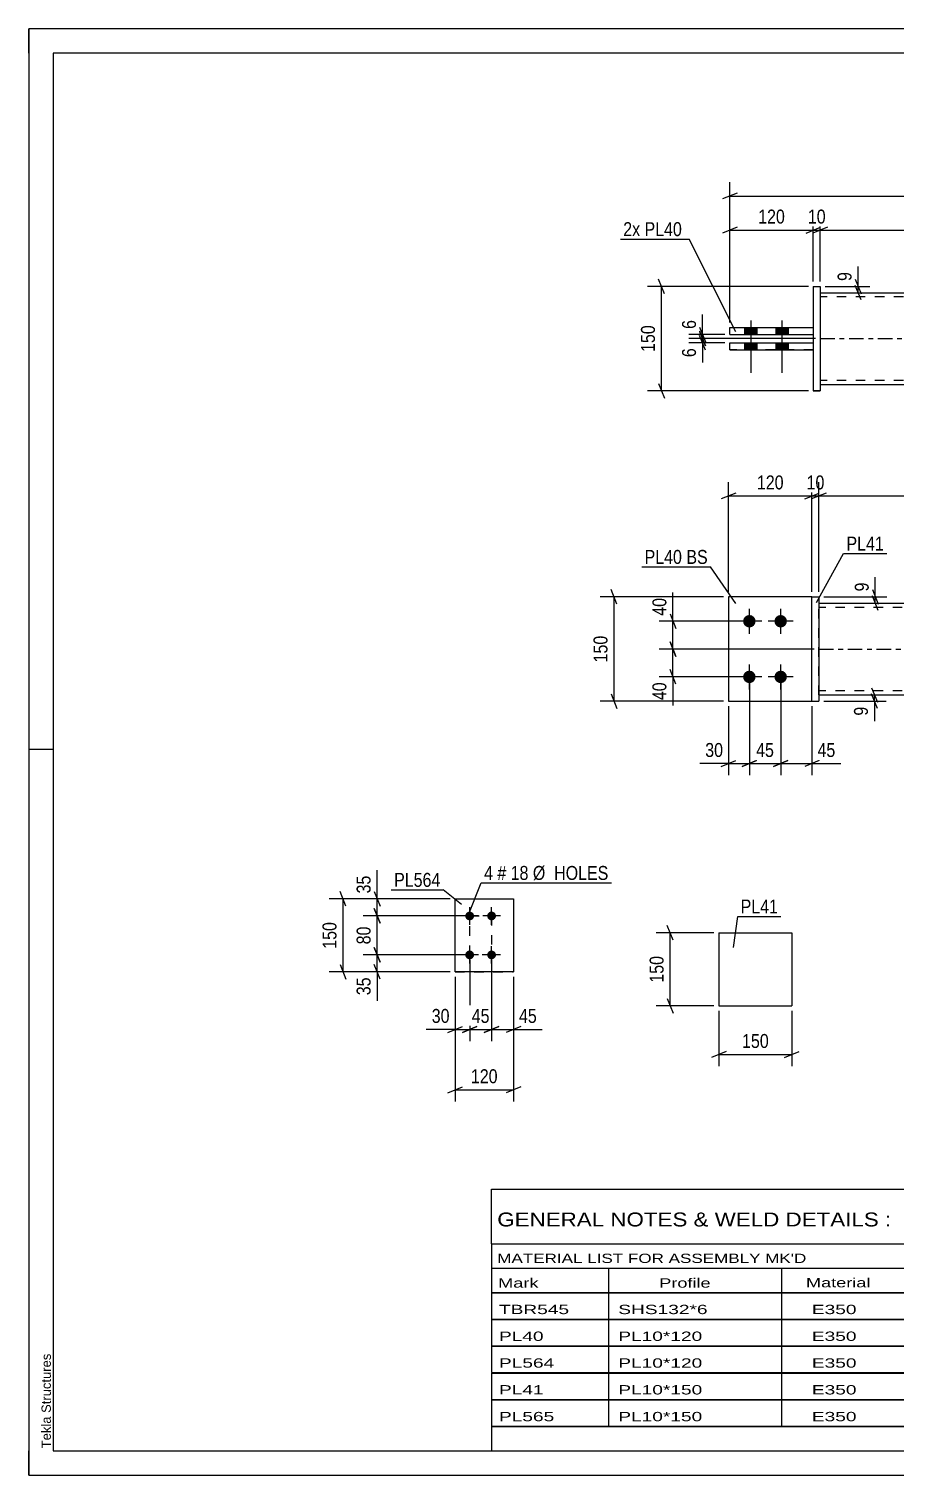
# Model space of a CAD drawing. Header units: millimetres. Extents: x 0 to 420, y 0 to 297.
# Drawn here: x 0 to 178.2, y 0 to 297 of the extents above; entities that cross this region are included whole.
import ezdxf

# ---------------------------------------------------------------- set-up
doc = ezdxf.new("R2010")
doc.units = ezdxf.units.MM
doc.linetypes.add('DXK_LINE_DOT2', pattern=[3.9198, 1.9599, -1.9599])
doc.linetypes.add('DXK_LINE_DOT3', pattern=[5.9187, 2.979, -0.9799, 0.9799, -0.9799])
doc.styles.add('Arial', font='arial.ttf', dxfattribs={"height": 0.2})
doc.styles.add('Arial Narrow', font='ARIALN.TTF', dxfattribs={"height": 0.2})

# ---------------------------------------------------------------- blocks, each defined once
blk = doc.blocks.new('Unknown-585639398-1126')
at = {"color": 5, "linetype": 'Continuous'}
for p, q in [((420, 297), (0, 297)), ((0, 297), (0, 0)), ((0, 292), (0, 297)), ((415, 292), (5, 292)), ((5, 292), (5, 5)), ((5, 149), (0, 149)), ((0, 0), (0, 5)), ((5, 5), (415, 5)), ((0, 0), (420, 0))]:
    blk.add_line(p, q, dxfattribs=at)
at = {"color": 174, "linetype": 'Continuous', "style": 'Arial'}
blk.add_text('Tekla Structures', height=1.9102, rotation=90, dxfattribs=at).set_placement((4.5, 5.5))
blk = doc.blocks.new('Part-585639398-1637 - 1615')
at = {"color": 2, "linetype": 'Continuous'}
for p, q in [((160.77, 180.36), (162.2, 180.36)), ((160.77, 158.93), (160.77, 180.36)), ((162.2, 180.36), (162.2, 180.36)), ((162.2, 180.36), (162.2, 158.93)), ((160.77, 158.93), (162.2, 158.93))]:
    blk.add_line(p, q, dxfattribs=at)
at = {"color": 7, "linetype": 'DXK_LINE_DOT2'}
for p, q in [((160.77, 180.36), (162.2, 180.36)), ((160.77, 158.93), (162.2, 158.93))]:
    blk.add_line(p, q, dxfattribs=at)
blk = doc.blocks.new('Bolt-585639398-1622 - 1615')
at = {"linetype": 'Continuous'}
for points in [[(147.91, 174.07, -1), (147.91, 176.64, -1)], [(154.34, 174.07, -1), (154.34, 176.64, -1)], [(147.91, 162.64, -1), (147.91, 165.21, -1)], [(154.34, 162.64, -1), (154.34, 165.21, -1)]]:
    blk.add_hatch(color=1, dxfattribs=at).paths.add_polyline_path(points)
at = {"color": 1, "linetype": 'Continuous'}
for p, q in [((150.49, 175.36), (145.34, 175.36)), ((147.91, 172.79), (147.91, 177.93)), ((156.91, 175.36), (151.77, 175.36)), ((154.34, 172.79), (154.34, 177.93)), ((147.91, 161.36), (147.91, 166.5)), ((154.34, 161.36), (154.34, 166.5)), ((150.49, 163.93), (145.34, 163.93)), ((156.91, 163.93), (151.77, 163.93))]:
    blk.add_line(p, q, dxfattribs=at)
blk = doc.blocks.new('Part-585639398-1642 - 1615')
at = {"color": 7, "linetype": 'DXK_LINE_DOT2'}
for p, q in [((160.77, 180.36), (143.63, 180.36)), ((143.63, 180.36), (143.63, 158.93)), ((160.77, 158.93), (160.77, 180.36)), ((143.63, 158.93), (160.77, 158.93))]:
    blk.add_line(p, q, dxfattribs=at)
blk = doc.blocks.new('Part-585639398-1647 - 1615')
at = {"color": 2, "linetype": 'Continuous'}
for p, q in [((160.77, 180.36), (143.63, 180.36)), ((143.63, 180.36), (143.63, 158.93)), ((143.63, 158.93), (160.77, 158.93))]:
    blk.add_line(p, q, dxfattribs=at)
at = {"color": 7, "linetype": 'DXK_LINE_DOT2'}
blk.add_line((160.77, 158.93), (160.77, 180.36), dxfattribs=at)
blk = doc.blocks.new('Part-585639398-1652 - 1615')
at = {"linetype": 'Continuous'}
blk.add_hatch(color=2, dxfattribs=at).paths.add_polyline_path([(188.03, 179.07), (187.23, 180.47), (188.83, 180.47)])
at = {"color": 2, "linetype": 'Continuous'}
for p, q in [((162.2, 179.07), (265.53, 179.07)), ((188.03, 179.07), (187.23, 180.47)), ((187.23, 180.47), (188.83, 180.47)), ((188.83, 180.47), (188.03, 179.07)), ((162.2, 160.21), (265.53, 160.21))]:
    blk.add_line(p, q, dxfattribs=at)
at = {"color": 7, "linetype": 'DXK_LINE_DOT2'}
for p, q in [((162.2, 160.21), (162.2, 179.07)), ((265.53, 178.21), (162.2, 178.21)), ((265.53, 160.21), (265.53, 179.07)), ((265.53, 161.07), (162.2, 161.07))]:
    blk.add_line(p, q, dxfattribs=at)
at = {"color": 7, "linetype": 'DXK_LINE_DOT3'}
blk.add_line((162.2, 169.64), (265.53, 169.64), dxfattribs=at)
at = {"color": 2, "linetype": 'Continuous'}
blk.add_circle((188.03, 179.97), 1, dxfattribs=at)
blk = doc.blocks.new('Bolt-585639398-1415 - 1363')
at = {"linetype": 'Continuous'}
for points in [[(146.89, 234.25), (149.47, 234.25), (149.47, 235.68), (146.89, 235.68)], [(146.89, 234.25), (149.47, 234.25), (149.47, 235.68), (146.89, 235.68)], [(153.32, 234.25), (155.89, 234.25), (155.89, 235.68), (153.32, 235.68)], [(153.32, 234.25), (155.89, 234.25), (155.89, 235.68), (153.32, 235.68)], [(146.89, 231.11), (149.47, 231.11), (149.47, 232.54), (146.89, 232.54)], [(146.89, 231.11), (149.47, 231.11), (149.47, 232.54), (146.89, 232.54)], [(153.32, 231.11), (155.89, 231.11), (155.89, 232.54), (153.32, 232.54)], [(153.32, 231.11), (155.89, 231.11), (155.89, 232.54), (153.32, 232.54)]]:
    blk.add_hatch(color=1, dxfattribs=at).paths.add_polyline_path(points)
at = {"color": 1, "linetype": 'Continuous'}
for p, q in [((146.89, 235.68), (146.89, 234.25)), ((146.89, 235.68), (146.89, 234.25)), ((148.18, 237.11), (148.18, 226.4)), ((148.18, 237.11), (148.18, 226.4)), ((149.47, 235.68), (149.47, 234.25)), ((149.47, 235.68), (149.47, 234.25)), ((153.32, 235.68), (153.32, 234.25)), ((153.32, 235.68), (153.32, 234.25)), ((154.61, 237.11), (154.61, 226.4)), ((154.61, 237.11), (154.61, 226.4)), ((155.89, 235.68), (155.89, 234.25)), ((155.89, 235.68), (155.89, 234.25)), ((146.89, 232.54), (146.89, 231.11)), ((146.89, 232.54), (146.89, 231.11)), ((149.47, 232.54), (149.47, 231.11)), ((149.47, 232.54), (149.47, 231.11)), ((153.32, 232.54), (153.32, 231.11)), ((153.32, 232.54), (153.32, 231.11)), ((155.89, 232.54), (155.89, 231.11)), ((155.89, 232.54), (155.89, 231.11))]:
    blk.add_line(p, q, dxfattribs=at)
blk = doc.blocks.new('Part-585639398-1431 - 1363')
at = {"color": 2, "linetype": 'Continuous'}
for p, q in [((143.89, 235.68), (161.04, 235.68)), ((143.89, 234.25), (143.89, 235.68)), ((161.04, 235.68), (161.04, 234.25)), ((143.89, 234.25), (161.04, 234.25)), ((143.89, 234.25), (143.89, 234.25))]:
    blk.add_line(p, q, dxfattribs=at)
at = {"color": 7, "linetype": 'DXK_LINE_DOT2'}
for p, q in [((143.89, 235.68), (161.04, 235.68)), ((143.89, 235.68), (143.89, 235.68)), ((161.04, 235.68), (161.04, 235.68)), ((143.89, 234.25), (161.04, 234.25))]:
    blk.add_line(p, q, dxfattribs=at)
blk = doc.blocks.new('Part-585639398-1416 - 1363')
at = {"color": 2, "linetype": 'Continuous'}
for p, q in [((161.04, 244.11), (162.47, 244.11)), ((161.04, 244.11), (161.04, 222.68)), ((162.47, 244.11), (162.47, 244.11)), ((162.47, 244.11), (162.47, 222.68)), ((162.47, 222.68), (161.04, 222.68)), ((161.04, 222.68), (161.04, 222.68))]:
    blk.add_line(p, q, dxfattribs=at)
at = {"color": 7, "linetype": 'DXK_LINE_DOT2'}
for p, q in [((161.04, 244.11), (162.47, 244.11)), ((162.47, 244.11), (162.47, 244.11)), ((161.04, 222.68), (162.47, 222.68))]:
    blk.add_line(p, q, dxfattribs=at)
blk = doc.blocks.new('Part-585639398-1436 - 1363')
at = {"color": 2, "linetype": 'Continuous'}
for p, q in [((143.89, 232.54), (161.04, 232.54)), ((143.89, 231.11), (143.89, 232.54)), ((161.04, 232.54), (161.04, 231.11)), ((143.89, 231.11), (161.04, 231.11)), ((143.89, 231.11), (143.89, 231.11))]:
    blk.add_line(p, q, dxfattribs=at)
at = {"color": 7, "linetype": 'DXK_LINE_DOT2'}
for p, q in [((143.89, 232.54), (161.04, 232.54)), ((161.04, 231.11), (143.89, 231.11))]:
    blk.add_line(p, q, dxfattribs=at)
blk = doc.blocks.new('Part-585639398-1451 - 1363')
at = {"linetype": 'Continuous'}
blk.add_hatch(color=2, dxfattribs=at).paths.add_polyline_path([(188.3, 233.4), (187.5, 234.8), (189.1, 234.8)])
at = {"color": 2, "linetype": 'Continuous'}
for p, q in [((162.47, 242.83), (265.79, 242.83)), ((188.3, 233.4), (187.5, 234.8)), ((187.5, 234.8), (189.1, 234.8)), ((189.1, 234.8), (188.3, 233.4)), ((162.47, 223.97), (265.79, 223.97))]:
    blk.add_line(p, q, dxfattribs=at)
at = {"color": 7, "linetype": 'DXK_LINE_DOT2'}
for p, q in [((162.47, 242.83), (162.47, 223.97)), ((265.79, 241.97), (162.47, 241.97)), ((265.79, 242.83), (265.79, 223.97)), ((265.79, 224.83), (162.47, 224.83))]:
    blk.add_line(p, q, dxfattribs=at)
at = {"color": 7, "linetype": 'DXK_LINE_DOT3'}
blk.add_line((162.47, 233.4), (265.79, 233.4), dxfattribs=at)
at = {"color": 2, "linetype": 'Continuous'}
blk.add_circle((188.3, 234.3), 1, dxfattribs=at)
blk = doc.blocks.new('Part-585639398-2320 - 2314')
at = {"color": 2, "linetype": 'Continuous'}
for p, q in [((141.65, 111.37), (141.65, 96.37)), ((141.65, 111.37), (156.65, 111.37)), ((156.65, 111.37), (156.65, 96.37)), ((141.65, 96.37), (156.65, 96.37))]:
    blk.add_line(p, q, dxfattribs=at)
blk = doc.blocks.new('Bolt-585639398-2343 - 2337')
at = {"linetype": 'Continuous'}
for points in [[(90.49, 113.93), (90.3, 113.95), (90.12, 114.01), (89.96, 114.1), (89.82, 114.23), (89.71, 114.38), (89.63, 114.55), (89.59, 114.73), (89.59, 114.92), (89.63, 115.11), (89.71, 115.28), (89.82, 115.43), (89.96, 115.56), (90.12, 115.65), (90.3, 115.71), (90.49, 115.73), (90.67, 115.71), (90.85, 115.65), (91.01, 115.56), (91.15, 115.43), (91.27, 115.28), (91.34, 115.11), (91.38, 114.92), (91.38, 114.73), (91.34, 114.55), (91.27, 114.38), (91.15, 114.23), (91.01, 114.1), (90.85, 114.01), (90.67, 113.95)], [(94.99, 113.93), (94.8, 113.95), (94.62, 114.01), (94.46, 114.1), (94.32, 114.23), (94.21, 114.38), (94.13, 114.55), (94.09, 114.73), (94.09, 114.92), (94.13, 115.11), (94.21, 115.28), (94.32, 115.43), (94.46, 115.56), (94.62, 115.65), (94.8, 115.71), (94.99, 115.73), (95.17, 115.71), (95.35, 115.65), (95.51, 115.56), (95.65, 115.43), (95.77, 115.28), (95.84, 115.11), (95.88, 114.92), (95.88, 114.73), (95.84, 114.55), (95.77, 114.38), (95.65, 114.23), (95.51, 114.1), (95.35, 114.01), (95.17, 113.95)], [(90.49, 105.93), (90.3, 105.95), (90.12, 106.01), (89.96, 106.1), (89.82, 106.23), (89.71, 106.38), (89.63, 106.55), (89.59, 106.73), (89.59, 106.92), (89.63, 107.11), (89.71, 107.28), (89.82, 107.43), (89.96, 107.56), (90.12, 107.65), (90.3, 107.71), (90.49, 107.73), (90.67, 107.71), (90.85, 107.65), (91.01, 107.56), (91.15, 107.43), (91.27, 107.28), (91.34, 107.11), (91.38, 106.92), (91.38, 106.73), (91.34, 106.55), (91.27, 106.38), (91.15, 106.23), (91.01, 106.1), (90.85, 106.01), (90.67, 105.95)], [(94.99, 105.93), (94.8, 105.95), (94.62, 106.01), (94.46, 106.1), (94.32, 106.23), (94.21, 106.38), (94.13, 106.55), (94.09, 106.73), (94.09, 106.92), (94.13, 107.11), (94.21, 107.28), (94.32, 107.43), (94.46, 107.56), (94.62, 107.65), (94.8, 107.71), (94.99, 107.73), (95.17, 107.71), (95.35, 107.65), (95.51, 107.56), (95.65, 107.43), (95.77, 107.28), (95.84, 107.11), (95.88, 106.92), (95.88, 106.73), (95.84, 106.55), (95.77, 106.38), (95.65, 106.23), (95.51, 106.1), (95.35, 106.01), (95.17, 105.95)]]:
    blk.add_hatch(color=1, dxfattribs=at).paths.add_polyline_path(points)
at = {"color": 1, "linetype": 'Continuous'}
for p, q in [((90.49, 113.03), (90.49, 116.63)), ((94.99, 113.03), (94.99, 116.63)), ((92.29, 114.83), (88.69, 114.83)), ((96.79, 114.83), (93.19, 114.83)), ((90.49, 105.03), (90.49, 108.63)), ((94.99, 105.03), (94.99, 108.63)), ((92.29, 106.83), (88.69, 106.83)), ((96.79, 106.83), (93.19, 106.83))]:
    blk.add_line(p, q, dxfattribs=at)
blk = doc.blocks.new('Part-585639398-2348 - 2337')
at = {"color": 2, "linetype": 'Continuous'}
for p, q in [((87.49, 118.33), (99.49, 118.33)), ((87.49, 103.33), (87.49, 118.33)), ((99.49, 118.33), (99.49, 118.33)), ((99.49, 118.33), (99.49, 103.33)), ((99.49, 103.33), (87.49, 103.33)), ((87.49, 103.33), (87.49, 103.33))]:
    blk.add_line(p, q, dxfattribs=at)
at = {"color": 7, "linetype": 'DXK_LINE_DOT2'}
for p, q in [((87.49, 118.33), (99.49, 118.33)), ((87.49, 103.33), (99.49, 103.33)), ((87.49, 103.33), (87.49, 103.33))]:
    blk.add_line(p, q, dxfattribs=at)
blk = doc.blocks.new('Rectangle-585639398-2463 - 2337')
at = {"color": 1, "linetype": 'DXK_LINE_DOT2'}
blk.add_lwpolyline([(90.49, 114.83), (94.99, 114.83), (94.99, 106.83), (90.49, 106.83), (90.49, 114.83)], close=True, dxfattribs=at)
blk = doc.blocks.new('StraightDimension-585639398-1940 - 1615')
at = {"color": 7, "linetype": 'Continuous'}
for p, q in [((154.34, 162.93), (154.34, 143.73)), ((160.77, 157.93), (160.77, 143.73)), ((152.84, 145.53), (155.84, 146.73)), ((154.34, 146.13), (160.77, 146.13)), ((162.27, 146.73), (159.27, 145.53))]:
    blk.add_line(p, q, dxfattribs=at)
at = {"color": 0}
blk.add_wipeout([(166.15, 146.88), (166.15, 151.08), (161.3, 151.08), (161.3, 146.88)], dxfattribs=at)
at = {"color": 7, "linetype": 'Continuous'}
blk.add_line((160.77, 146.13), (166.68, 146.13), dxfattribs=at)
blk.add_line((160.77, 146.13), (166.68, 146.13), dxfattribs=at)
at = {"color": 3, "style": 'Arial Narrow'}
blk.add_text('45', height=2.863, dxfattribs=at).set_placement((161.9, 147.48))
blk = doc.blocks.new('StraightDimension-585639398-1963 - 1615')
at = {"color": 7, "linetype": 'Continuous'}
for p, q in [((173.16, 181.86), (174.36, 178.86)), ((163.2, 180.36), (176.16, 180.36)), ((163.2, 179.07), (176.16, 179.07)), ((174.36, 177.57), (173.16, 180.57)), ((173.76, 179.07), (173.76, 180.36))]:
    blk.add_line(p, q, dxfattribs=at)
at = {"color": 0}
blk.add_wipeout([(173.01, 183.91), (168.81, 183.91), (168.81, 180.88), (173.01, 180.88)], dxfattribs=at)
at = {"color": 7, "linetype": 'Continuous'}
blk.add_line((173.76, 180.36), (173.76, 184.43), dxfattribs=at)
blk.add_line((173.76, 180.36), (173.76, 184.43), dxfattribs=at)
at = {"color": 3, "style": 'Arial Narrow'}
blk.add_text('9', height=2.86, rotation=90.0002, dxfattribs=at).set_placement((172.41, 181.48))
blk = doc.blocks.new('StraightDimension-585639398-1954 - 1615')
at = {"color": 7, "linetype": 'Continuous'}
for p, q in [((173, 161.71), (174.2, 158.71)), ((174.2, 157.43), (173, 160.43)), ((163.2, 160.21), (176, 160.21)), ((163.2, 158.93), (176, 158.93)), ((173.6, 158.93), (173.6, 160.21))]:
    blk.add_line(p, q, dxfattribs=at)
at = {"color": 0}
blk.add_wipeout([(172.85, 158.4), (168.65, 158.4), (168.65, 155.37), (172.85, 155.37)], dxfattribs=at)
at = {"color": 7, "linetype": 'Continuous'}
blk.add_line((173.6, 158.93), (173.6, 154.85), dxfattribs=at)
blk.add_line((173.6, 158.93), (173.6, 154.85), dxfattribs=at)
at = {"color": 3, "style": 'Arial Narrow'}
blk.add_text('9', height=2.86, rotation=90.0002, dxfattribs=at).set_placement((172.25, 155.97))
blk = doc.blocks.new('StraightDimension-585639398-1827 - 1615')
at = {"color": 7, "linetype": 'Continuous'}
for p, q in [((143.63, 181.36), (143.63, 203.93)), ((160.77, 181.36), (160.77, 203.93)), ((145.13, 201.68), (142.13, 200.48)), ((143.63, 201.08), (160.77, 201.08)), ((159.27, 200.48), (162.27, 201.68))]:
    blk.add_line(p, q, dxfattribs=at)
at = {"color": 0}
blk.add_wipeout([(155.54, 201.83), (155.54, 206.03), (148.86, 206.03), (148.86, 201.83)], dxfattribs=at)
at = {"color": 3, "style": 'Arial Narrow'}
blk.add_text('120', height=2.863, dxfattribs=at).set_placement((149.46, 202.43))
blk = doc.blocks.new('StraightDimension-585639398-1849 - 1615')
at = {"color": 7, "linetype": 'Continuous'}
for p, q in [((160.77, 181.36), (160.77, 203.93)), ((162.2, 181.36), (162.2, 203.93)), ((159.27, 200.48), (162.27, 201.68)), ((163.7, 201.68), (160.7, 200.48)), ((160.77, 201.08), (162.2, 201.08))]:
    blk.add_line(p, q, dxfattribs=at)
at = {"color": 0}
blk.add_wipeout([(163.91, 201.83), (163.91, 206.03), (159.06, 206.03), (159.06, 201.83)], dxfattribs=at)
at = {"color": 3, "style": 'Arial Narrow'}
blk.add_text('10', height=2.863, dxfattribs=at).set_placement((159.66, 202.43))
blk = doc.blocks.new('StraightDimension-585639398-1866 - 1615')
at = {"color": 7, "linetype": 'Continuous'}
for p, q in [((162.2, 181.36), (162.2, 203.93)), ((265.53, 181.36), (265.53, 203.93)), ((163.7, 201.68), (160.7, 200.48)), ((162.2, 201.08), (265.53, 201.08)), ((264.03, 200.48), (267.03, 201.68))]:
    blk.add_line(p, q, dxfattribs=at)
at = {"color": 0}
blk.add_wipeout([(217.21, 201.83), (217.21, 206.03), (210.52, 206.03), (210.52, 201.83)], dxfattribs=at)
at = {"color": 3, "style": 'Arial Narrow'}
blk.add_text('723', height=2.863, dxfattribs=at).set_placement((211.12, 202.43))
blk = doc.blocks.new('StraightDimension-585639398-1923 - 1615')
at = {"color": 7, "linetype": 'Continuous'}
for p, q in [((147.91, 162.93), (147.91, 143.73)), ((143.63, 157.93), (143.63, 143.73)), ((142.13, 145.53), (145.13, 146.73)), ((143.63, 146.13), (147.91, 146.13)), ((149.41, 146.73), (146.41, 145.53))]:
    blk.add_line(p, q, dxfattribs=at)
at = {"color": 0}
blk.add_wipeout([(143.1, 146.88), (143.1, 151.08), (138.25, 151.08), (138.25, 146.88)], dxfattribs=at)
at = {"color": 7, "linetype": 'Continuous'}
blk.add_line((143.63, 146.13), (137.72, 146.13), dxfattribs=at)
blk.add_line((143.63, 146.13), (137.72, 146.13), dxfattribs=at)
at = {"color": 3, "style": 'Arial Narrow'}
blk.add_text('30', height=2.863, dxfattribs=at).set_placement((138.85, 147.48))
blk = doc.blocks.new('StraightDimension-585639398-1933 - 1615')
at = {"color": 7, "linetype": 'Continuous'}
for p, q in [((147.91, 162.93), (147.91, 143.73)), ((154.34, 162.93), (154.34, 143.73)), ((146.41, 145.53), (149.41, 146.73)), ((147.91, 146.13), (154.34, 146.13)), ((155.84, 146.73), (152.84, 145.53))]:
    blk.add_line(p, q, dxfattribs=at)
at = {"color": 0}
blk.add_wipeout([(153.56, 146.88), (153.56, 151.08), (148.7, 151.08), (148.7, 146.88)], dxfattribs=at)
at = {"color": 3, "style": 'Arial Narrow'}
blk.add_text('45', height=2.863, dxfattribs=at).set_placement((149.3, 147.48))
blk = doc.blocks.new('StraightDimension-585639398-1972 - 1615')
at = {"color": 7, "linetype": 'Continuous'}
for p, q in [((161.2, 169.64), (129.37, 169.64)), ((131.62, 171.14), (132.82, 168.14)), ((132.22, 163.93), (132.22, 169.64)), ((146.91, 163.93), (129.37, 163.93)), ((132.82, 162.43), (131.62, 165.43))]:
    blk.add_line(p, q, dxfattribs=at)
at = {"color": 0}
blk.add_wipeout([(131.47, 163.4), (127.27, 163.4), (127.27, 158.55), (131.47, 158.55)], dxfattribs=at)
at = {"color": 7, "linetype": 'Continuous'}
blk.add_line((132.22, 163.93), (132.22, 158.02), dxfattribs=at)
blk.add_line((132.22, 163.93), (132.22, 158.02), dxfattribs=at)
at = {"color": 3, "style": 'Arial Narrow'}
blk.add_text('40', height=2.863, rotation=90.0002, dxfattribs=at).set_placement((130.87, 159.15))
blk = doc.blocks.new('StraightDimension-585639398-1985 - 1615')
at = {"color": 7, "linetype": 'Continuous'}
for p, q in [((146.91, 175.36), (129.37, 175.36)), ((131.62, 176.86), (132.82, 173.86)), ((132.22, 169.64), (132.22, 175.36)), ((161.2, 169.64), (129.37, 169.64)), ((132.82, 168.14), (131.62, 171.14))]:
    blk.add_line(p, q, dxfattribs=at)
at = {"color": 0}
blk.add_wipeout([(131.47, 180.74), (127.27, 180.74), (127.27, 175.88), (131.47, 175.88)], dxfattribs=at)
at = {"color": 7, "linetype": 'Continuous'}
blk.add_line((132.22, 175.36), (132.22, 181.26), dxfattribs=at)
blk.add_line((132.22, 175.36), (132.22, 181.26), dxfattribs=at)
at = {"color": 3, "style": 'Arial Narrow'}
blk.add_text('40', height=2.863, rotation=90.0002, dxfattribs=at).set_placement((130.87, 176.48))
blk = doc.blocks.new('StraightDimension-585639398-2007 - 1615')
at = {"color": 7, "linetype": 'Continuous'}
for p, q in [((120.73, 178.86), (119.53, 181.86)), ((142.63, 180.36), (117.28, 180.36)), ((120.13, 158.93), (120.13, 180.36)), ((119.53, 160.43), (120.73, 157.43)), ((142.63, 158.93), (117.28, 158.93))]:
    blk.add_line(p, q, dxfattribs=at)
at = {"color": 0}
blk.add_wipeout([(119.38, 172.98), (115.18, 172.98), (115.18, 166.3), (119.38, 166.3)], dxfattribs=at)
at = {"color": 3, "style": 'Arial Narrow'}
blk.add_text('150', height=2.863, rotation=90.0002, dxfattribs=at).set_placement((118.78, 166.9))
blk = doc.blocks.new('StraightDimension-585639398-1480 - 1363')
at = {"color": 7, "linetype": 'Continuous'}
for p, q in [((162.47, 245.11), (162.47, 258.53)), ((265.79, 245.11), (265.79, 258.53)), ((163.97, 256.28), (160.97, 255.08)), ((162.47, 255.68), (265.79, 255.68)), ((264.29, 255.08), (267.29, 256.28))]:
    blk.add_line(p, q, dxfattribs=at)
at = {"color": 0}
blk.add_wipeout([(217.47, 256.43), (217.47, 260.63), (210.79, 260.63), (210.79, 256.43)], dxfattribs=at)
at = {"color": 3, "style": 'Arial Narrow'}
blk.add_text('723', height=2.863, dxfattribs=at).set_placement((211.39, 257.03))
blk = doc.blocks.new('StraightDimension-585639398-4680 - 1363')
at = {"color": 7, "linetype": 'Continuous'}
for p, q in [((143.89, 236.68), (143.89, 265.53)), ((284.37, 236.68), (284.37, 265.53)), ((145.39, 263.28), (142.39, 262.08)), ((143.89, 262.68), (284.37, 262.68)), ((282.87, 262.08), (285.87, 263.28))]:
    blk.add_line(p, q, dxfattribs=at)
at = {"color": 0}
blk.add_wipeout([(217.47, 263.43), (217.47, 267.63), (210.79, 267.63), (210.79, 263.43)], dxfattribs=at)
at = {"color": 3, "style": 'Arial Narrow'}
blk.add_text('983', height=2.863, dxfattribs=at).set_placement((211.39, 264.03))
blk = doc.blocks.new('StraightDimension-585639398-1453 - 1363')
at = {"color": 7, "linetype": 'Continuous'}
for p, q in [((143.89, 236.68), (143.89, 258.53)), ((161.04, 245.11), (161.04, 258.53)), ((145.39, 256.28), (142.39, 255.08)), ((143.89, 255.68), (161.04, 255.68)), ((159.54, 255.08), (162.54, 256.28))]:
    blk.add_line(p, q, dxfattribs=at)
at = {"color": 0}
blk.add_wipeout([(155.81, 256.43), (155.81, 260.63), (149.12, 260.63), (149.12, 256.43)], dxfattribs=at)
at = {"color": 3, "style": 'Arial Narrow'}
blk.add_text('120', height=2.863, dxfattribs=at).set_placement((149.72, 257.03))
blk = doc.blocks.new('StraightDimension-585639398-1470 - 1363')
at = {"color": 7, "linetype": 'Continuous'}
for p, q in [((161.04, 245.11), (161.04, 258.53)), ((162.47, 245.11), (162.47, 258.53)), ((159.54, 255.08), (162.54, 256.28)), ((163.97, 256.28), (160.97, 255.08)), ((161.04, 255.68), (162.47, 255.68))]:
    blk.add_line(p, q, dxfattribs=at)
at = {"color": 0}
blk.add_wipeout([(164.18, 256.43), (164.18, 260.63), (159.32, 260.63), (159.32, 256.43)], dxfattribs=at)
at = {"color": 3, "style": 'Arial Narrow'}
blk.add_text('10', height=2.863, dxfattribs=at).set_placement((159.92, 257.03))
blk = doc.blocks.new('StraightDimension-585639398-1519 - 1363')
at = {"color": 7, "linetype": 'Continuous'}
for p, q in [((137.7, 234.9), (138.9, 231.9)), ((161.47, 233.4), (135.45, 233.4)), ((142.89, 232.54), (135.45, 232.54)), ((138.9, 231.04), (137.7, 234.04)), ((138.3, 232.54), (138.3, 233.4))]:
    blk.add_line(p, q, dxfattribs=at)
at = {"color": 0}
blk.add_wipeout([(137.55, 232.02), (133.35, 232.02), (133.35, 228.99), (137.55, 228.99)], dxfattribs=at)
at = {"color": 7, "linetype": 'Continuous'}
blk.add_line((138.3, 232.54), (138.3, 228.46), dxfattribs=at)
blk.add_line((138.3, 232.54), (138.3, 228.46), dxfattribs=at)
at = {"color": 3, "style": 'Arial Narrow'}
blk.add_text('6', height=2.86, rotation=90.0002, dxfattribs=at).set_placement((136.95, 229.59))
blk = doc.blocks.new('StraightDimension-585639398-1537 - 1363')
at = {"color": 7, "linetype": 'Continuous'}
for p, q in [((137.7, 235.75), (138.9, 232.75)), ((138.9, 231.9), (137.7, 234.9)), ((142.89, 234.25), (135.45, 234.25)), ((161.47, 233.4), (135.45, 233.4)), ((138.3, 233.4), (138.3, 234.25))]:
    blk.add_line(p, q, dxfattribs=at)
at = {"color": 0}
blk.add_wipeout([(137.55, 237.81), (133.35, 237.81), (133.35, 234.78), (137.55, 234.78)], dxfattribs=at)
at = {"color": 7, "linetype": 'Continuous'}
blk.add_line((138.3, 234.25), (138.3, 238.33), dxfattribs=at)
blk.add_line((138.3, 234.25), (138.3, 238.33), dxfattribs=at)
at = {"color": 3, "style": 'Arial Narrow'}
blk.add_text('6', height=2.86, rotation=90.0002, dxfattribs=at).set_placement((136.95, 235.38))
blk = doc.blocks.new('StraightDimension-585639398-1555 - 1363')
at = {"color": 7, "linetype": 'Continuous'}
for p, q in [((163.47, 244.11), (172.64, 244.11)), ((169.64, 245.61), (170.84, 242.61)), ((170.84, 241.33), (169.64, 244.33)), ((170.24, 242.83), (170.24, 244.11)), ((163.47, 242.83), (172.64, 242.83))]:
    blk.add_line(p, q, dxfattribs=at)
at = {"color": 0}
blk.add_wipeout([(169.49, 247.66), (165.29, 247.66), (165.29, 244.64), (169.49, 244.64)], dxfattribs=at)
at = {"color": 7, "linetype": 'Continuous'}
blk.add_line((170.24, 244.11), (170.24, 248.19), dxfattribs=at)
blk.add_line((170.24, 244.11), (170.24, 248.19), dxfattribs=at)
at = {"color": 3, "style": 'Arial Narrow'}
blk.add_text('9', height=2.86, rotation=90.0002, dxfattribs=at).set_placement((168.89, 245.24))
blk = doc.blocks.new('StraightDimension-585639398-1566 - 1363')
at = {"color": 7, "linetype": 'Continuous'}
for p, q in [((160.04, 244.11), (127.02, 244.11)), ((130.47, 242.61), (129.27, 245.61)), ((129.87, 222.68), (129.87, 244.11)), ((129.27, 224.18), (130.47, 221.18)), ((160.04, 222.68), (127.02, 222.68))]:
    blk.add_line(p, q, dxfattribs=at)
at = {"color": 0}
blk.add_wipeout([(129.12, 236.74), (124.92, 236.74), (124.92, 230.06), (129.12, 230.06)], dxfattribs=at)
at = {"color": 3, "style": 'Arial Narrow'}
blk.add_text('150', height=2.863, rotation=90.0002, dxfattribs=at).set_placement((128.52, 230.66))
blk = doc.blocks.new('StraightDimension-585639398-2322 - 2314')
at = {"color": 7, "linetype": 'Continuous'}
for p, q in [((132.25, 109.87), (131.05, 112.87)), ((140.65, 111.37), (128.8, 111.37)), ((131.65, 96.37), (131.65, 111.37)), ((140.65, 96.37), (128.8, 96.37)), ((131.05, 97.87), (132.25, 94.87))]:
    blk.add_line(p, q, dxfattribs=at)
at = {"color": 0}
blk.add_wipeout([(130.9, 107.21), (126.7, 107.21), (126.7, 100.53), (130.9, 100.53)], dxfattribs=at)
at = {"color": 3, "style": 'Arial Narrow'}
blk.add_text('150', height=2.863, rotation=90.0002, dxfattribs=at).set_placement((130.3, 101.13))
blk = doc.blocks.new('StraightDimension-585639398-2329 - 2314')
at = {"color": 7, "linetype": 'Continuous'}
for p, q in [((141.65, 95.37), (141.65, 83.97)), ((156.65, 95.37), (156.65, 83.97)), ((143.15, 86.97), (140.15, 85.77)), ((141.65, 86.37), (156.65, 86.37)), ((155.15, 85.77), (158.15, 86.97))]:
    blk.add_line(p, q, dxfattribs=at)
at = {"color": 0}
blk.add_wipeout([(152.49, 87.12), (152.49, 91.32), (145.81, 91.32), (145.81, 87.12)], dxfattribs=at)
at = {"color": 3, "style": 'Arial Narrow'}
blk.add_text('150', height=2.863, dxfattribs=at).set_placement((146.41, 87.72))
blk = doc.blocks.new('StraightDimension-585639398-2370 - 2337')
at = {"color": 7, "linetype": 'Continuous'}
for p, q in [((90.49, 105.83), (90.49, 89.12)), ((87.49, 102.33), (87.49, 89.12)), ((85.99, 90.92), (88.99, 92.12)), ((91.99, 92.12), (88.99, 90.92)), ((87.49, 91.52), (90.49, 91.52))]:
    blk.add_line(p, q, dxfattribs=at)
at = {"color": 0}
blk.add_wipeout([(86.96, 92.27), (86.96, 96.47), (82.1, 96.47), (82.1, 92.27)], dxfattribs=at)
at = {"color": 7, "linetype": 'Continuous'}
blk.add_line((87.49, 91.52), (81.58, 91.52), dxfattribs=at)
blk.add_line((87.49, 91.52), (81.58, 91.52), dxfattribs=at)
at = {"color": 3, "style": 'Arial Narrow'}
blk.add_text('30', height=2.863, dxfattribs=at).set_placement((82.7, 92.87))
blk = doc.blocks.new('StraightDimension-585639398-2383 - 2337')
at = {"color": 7, "linetype": 'Continuous'}
for p, q in [((90.49, 105.83), (90.49, 89.12)), ((94.99, 105.83), (94.99, 89.12)), ((88.99, 90.92), (91.99, 92.12)), ((96.49, 92.12), (93.49, 90.92)), ((90.49, 91.52), (94.99, 91.52))]:
    blk.add_line(p, q, dxfattribs=at)
at = {"color": 0}
blk.add_wipeout([(95.16, 92.27), (95.16, 96.47), (90.31, 96.47), (90.31, 92.27)], dxfattribs=at)
at = {"color": 3, "style": 'Arial Narrow'}
blk.add_text('45', height=2.863, dxfattribs=at).set_placement((90.91, 92.87))
blk = doc.blocks.new('StraightDimension-585639398-2350 - 2337')
at = {"color": 7, "linetype": 'Continuous'}
for p, q in [((87.49, 102.33), (87.49, 76.73)), ((99.49, 102.33), (99.49, 76.73)), ((85.99, 78.53), (88.99, 79.73)), ((87.49, 79.13), (99.49, 79.13)), ((100.99, 79.73), (97.99, 78.53))]:
    blk.add_line(p, q, dxfattribs=at)
at = {"color": 0}
blk.add_wipeout([(96.83, 79.88), (96.83, 84.08), (90.14, 84.08), (90.14, 79.88)], dxfattribs=at)
at = {"color": 3, "style": 'Arial Narrow'}
blk.add_text('120', height=2.863, dxfattribs=at).set_placement((90.74, 80.48))
blk = doc.blocks.new('StraightDimension-585639398-2393 - 2337')
at = {"color": 7, "linetype": 'Continuous'}
for p, q in [((94.99, 105.83), (94.99, 89.12)), ((99.49, 102.33), (99.49, 89.12)), ((93.49, 90.92), (96.49, 92.12)), ((100.99, 92.12), (97.99, 90.92)), ((94.99, 91.52), (99.49, 91.52))]:
    blk.add_line(p, q, dxfattribs=at)
at = {"color": 0}
blk.add_wipeout([(104.87, 92.27), (104.87, 96.47), (100.01, 96.47), (100.01, 92.27)], dxfattribs=at)
at = {"color": 7, "linetype": 'Continuous'}
blk.add_line((99.49, 91.52), (105.39, 91.52), dxfattribs=at)
blk.add_line((99.49, 91.52), (105.39, 91.52), dxfattribs=at)
at = {"color": 3, "style": 'Arial Narrow'}
blk.add_text('45', height=2.863, dxfattribs=at).set_placement((100.61, 92.87))
blk = doc.blocks.new('StraightDimension-585639398-2410 - 2337')
at = {"color": 7, "linetype": 'Continuous'}
for p, q in [((65.09, 116.83), (63.89, 119.83)), ((86.49, 118.33), (61.64, 118.33)), ((64.49, 103.33), (64.49, 118.33)), ((63.89, 104.83), (65.09, 101.83)), ((86.49, 103.33), (61.64, 103.33))]:
    blk.add_line(p, q, dxfattribs=at)
at = {"color": 0}
blk.add_wipeout([(63.74, 114.17), (59.54, 114.17), (59.54, 107.49), (63.74, 107.49)], dxfattribs=at)
at = {"color": 3, "style": 'Arial Narrow'}
blk.add_text('150', height=2.863, rotation=90.0002, dxfattribs=at).set_placement((63.14, 108.09))
blk = doc.blocks.new('StraightDimension-585639398-2427 - 2337')
at = {"color": 7, "linetype": 'Continuous'}
for p, q in [((70.89, 119.83), (72.09, 116.83)), ((86.49, 118.33), (68.64, 118.33)), ((72.09, 113.33), (70.89, 116.33)), ((71.49, 114.83), (71.49, 118.33)), ((89.49, 114.83), (68.64, 114.83))]:
    blk.add_line(p, q, dxfattribs=at)
at = {"color": 0}
blk.add_wipeout([(70.74, 123.71), (66.54, 123.71), (66.54, 118.85), (70.74, 118.85)], dxfattribs=at)
at = {"color": 7, "linetype": 'Continuous'}
blk.add_line((71.49, 118.33), (71.49, 124.24), dxfattribs=at)
blk.add_line((71.49, 118.33), (71.49, 124.24), dxfattribs=at)
at = {"color": 3, "style": 'Arial Narrow'}
blk.add_text('35', height=2.863, rotation=90.0002, dxfattribs=at).set_placement((70.14, 119.45))
blk = doc.blocks.new('StraightDimension-585639398-2440 - 2337')
at = {"color": 7, "linetype": 'Continuous'}
for p, q in [((70.89, 116.33), (72.09, 113.33)), ((89.49, 114.83), (68.64, 114.83)), ((71.49, 106.83), (71.49, 114.83)), ((72.09, 105.33), (70.89, 108.33)), ((89.49, 106.83), (68.64, 106.83))]:
    blk.add_line(p, q, dxfattribs=at)
at = {"color": 0}
blk.add_wipeout([(70.74, 113.26), (66.54, 113.26), (66.54, 108.4), (70.74, 108.4)], dxfattribs=at)
at = {"color": 3, "style": 'Arial Narrow'}
blk.add_text('80', height=2.863, rotation=90.0002, dxfattribs=at).set_placement((70.14, 109))
blk = doc.blocks.new('StraightDimension-585639398-2450 - 2337')
at = {"color": 7, "linetype": 'Continuous'}
for p, q in [((70.89, 108.33), (72.09, 105.33)), ((89.49, 106.83), (68.64, 106.83)), ((72.09, 101.83), (70.89, 104.83)), ((71.49, 103.33), (71.49, 106.83)), ((86.49, 103.33), (68.64, 103.33))]:
    blk.add_line(p, q, dxfattribs=at)
at = {"color": 0}
blk.add_wipeout([(70.74, 102.8), (66.54, 102.8), (66.54, 97.95), (70.74, 97.95)], dxfattribs=at)
at = {"color": 7, "linetype": 'Continuous'}
blk.add_line((71.49, 103.33), (71.49, 97.42), dxfattribs=at)
blk.add_line((71.49, 103.33), (71.49, 97.42), dxfattribs=at)
at = {"color": 3, "style": 'Arial Narrow'}
blk.add_text('35', height=2.863, rotation=90.0002, dxfattribs=at).set_placement((70.14, 98.55))
blk = doc.blocks.new('Unknown-585639398-4791')
at = {"color": 7, "linetype": 'Continuous'}
for p, q in [((95, 58.75), (255, 58.75)), ((95, 47.5), (95, 58.75)), ((255, 58.75), (255, 47.5)), ((95, 47.5), (255, 47.5)), ((95, 47.5), (95, 42.5)), ((255, 47.5), (255, 42.5)), ((95, 42.5), (255, 42.5)), ((95, 42.5), (95, 37.5)), ((119, 42.5), (119, 37.5)), ((154.5, 42.5), (154.5, 37.5)), ((180.5, 42.5), (180.5, 37.5)), ((193.5, 42.5), (193.5, 37.5)), ((211, 42.5), (211, 37.5)), ((233, 42.5), (233, 37.5)), ((255, 42.5), (255, 37.5)), ((95, 37.5), (255, 37.5)), ((95, 37.45), (95, 32.05)), ((95, 37.45), (255, 37.45)), ((119, 37.5), (119, 32)), ((154.5, 37.5), (154.5, 32)), ((180.5, 37.5), (180.5, 32)), ((193.5, 37.5), (193.5, 32)), ((211, 37.5), (211, 32)), ((233, 37.5), (233, 32)), ((255, 37.45), (255, 32.05)), ((95, 32.05), (255, 32.05)), ((95, 31.95), (95, 26.55)), ((95, 31.95), (255, 31.95)), ((119, 32), (119, 26.5)), ((154.5, 32), (154.5, 26.5)), ((180.5, 32), (180.5, 26.5)), ((193.5, 32), (193.5, 26.5)), ((211, 32), (211, 26.5)), ((233, 32), (233, 26.5)), ((255, 31.95), (255, 26.55)), ((95, 26.55), (255, 26.55)), ((95, 26.45), (95, 21.05)), ((95, 26.45), (255, 26.45)), ((119, 26.5), (119, 21)), ((154.5, 26.5), (154.5, 21)), ((180.5, 26.5), (180.5, 21)), ((193.5, 26.5), (193.5, 21)), ((211, 26.5), (211, 21)), ((233, 26.5), (233, 21)), ((255, 26.45), (255, 21.05)), ((95, 21.05), (255, 21.05)), ((95, 20.95), (95, 15.55)), ((95, 20.95), (255, 20.95)), ((119, 21), (119, 15.5)), ((154.5, 21), (154.5, 15.5)), ((180.5, 21), (180.5, 15.5)), ((193.5, 21), (193.5, 15.5)), ((211, 21), (211, 15.5)), ((233, 21), (233, 15.5)), ((255, 20.95), (255, 15.55)), ((95, 15.55), (255, 15.55)), ((95, 15.45), (95, 10.05)), ((95, 15.45), (255, 15.45)), ((119, 15.5), (119, 10)), ((154.5, 15.5), (154.5, 10)), ((180.5, 15.5), (180.5, 10)), ((193.5, 15.5), (193.5, 10)), ((211, 15.5), (211, 10)), ((233, 15.5), (233, 10)), ((255, 15.45), (255, 10.05)), ((95, 10.05), (255, 10.05)), ((95, 10), (255, 10)), ((95, 10), (95, 5)), ((211, 10), (211, 5)), ((233, 10), (233, 5)), ((255, 10), (255, 5)), ((95, 5), (255, 5))]:
    blk.add_line(p, q, dxfattribs=at)
at = {"color": 7, "style": 'Arial Narrow'}
for s, height, width, p in [('GENERAL NOTES & WELD DETAILS :', 2.8633, 1.4, (96.15, 51.06)), ('REFER TYP DRAWING TYP-01', 1.9089, 1.6, (179.7, 51.16)), ("MATERIAL LIST FOR ASSEMBLY MK'D", 1.9089, 1.6, (96.15, 43.56)), ('TBR545', 1.909, 1.794707, (187.59, 43.47)), ('1', 1.91, 1.794707, (217.08, 43.56)), ('No. Required', 1.9089, 1.6, (226.41, 43.56)), ('Mark', 1.909, 1.7, (96.34, 38.5)), ('Profile', 1.909, 1.7, (129.41, 38.5)), ('Material', 1.909, 1.7, (159.54, 38.56)), ('No.', 1.909, 1.7, (184.5, 38.56)), ('Length', 1.909, 1.7, (195, 38.56)), ('Area', 1.909, 1.7, (217.5, 38.56)), ('Weight', 1.909, 1.7, (237, 38.56))]:
    blk.add_text(s, height=height, dxfattribs=dict(at, width=width)).set_placement(p)
at = {"color": 7, "linetype": 'Continuous', "style": 'Arial Narrow'}
for s, height, width, p in [('TBR545', 1.909, 1.794707, (96.5, 33.06)), ('SHS132*6', 1.909, 1.794707, (121, 33.06)), ('E350', 1.909, 1.794707, (160.74, 33.06)), ('1', 1.91, 1.794707, (184.86, 33.06)), ('723', 1.909, 1.794707, (199.77, 33.06)), ('0.4', 1.909, 1.794707, (221.32, 33.06)), ('17.2', 1.909, 1.794707, (240.14, 33.06)), ('PL40', 1.909, 1.794707, (96.5, 27.56)), ('PL10*120', 1.909, 1.794707, (121, 27.56)), ('E350', 1.909, 1.794707, (160.74, 27.56)), ('2', 1.91, 1.794707, (184.86, 27.56)), ('150', 1.909, 1.794707, (199.77, 27.56)), ('0.0', 1.909, 1.794707, (221.32, 27.56)), ('2.8', 1.909, 1.794707, (242.33, 27.56)), ('PL564', 1.909, 1.794707, (96.5, 22.06)), ('PL10*120', 1.909, 1.794707, (121, 22.06)), ('E350', 1.909, 1.794707, (160.74, 22.06)), ('2', 1.91, 1.794707, (184.86, 22.06)), ('150', 1.909, 1.794707, (199.77, 22.06)), ('0.0', 1.909, 1.794707, (221.32, 22.06)), ('2.8', 1.909, 1.794707, (242.33, 22.06)), ('PL41', 1.909, 1.794707, (96.5, 16.56)), ('PL10*150', 1.909, 1.794707, (121, 16.56)), ('E350', 1.909, 1.794707, (160.74, 16.56)), ('1', 1.91, 1.794707, (184.86, 16.56)), ('150', 1.909, 1.794707, (199.77, 16.56)), ('0.1', 1.909, 1.794707, (221.32, 16.56)), ('1.8', 1.909, 1.794707, (242.33, 16.56)), ('PL565', 1.909, 1.794707, (96.5, 11.06)), ('PL10*150', 1.909, 1.794707, (121, 11.06)), ('E350', 1.909, 1.794707, (160.74, 11.06)), ('1', 1.91, 1.794707, (184.86, 11.06)), ('150', 1.909, 1.794707, (199.77, 11.06)), ('0.1', 1.909, 1.794707, (221.32, 11.06)), ('1.8', 1.909, 1.794707, (242.33, 11.06)), ('Total', 1.909, 1.7, (197.33, 6.5)), ('0.7', 1.909, 1.794707, (220.83, 6.5)), ('26.4', 1.909, 1.794707, (240.14, 6.5))]:
    blk.add_text(s, height=height, dxfattribs=dict(at, width=width)).set_placement(p)
blk = doc.blocks.new('Mark-585639398-1633 - 1615')
at = {"color": 0}
blk.add_wipeout([(175.53, 189.87), (175.53, 192.87), (167.85, 192.87), (167.85, 189.87)], dxfattribs=at)
blk.add_wipeout([(175.53, 189.87), (175.53, 192.87), (167.85, 192.87), (167.85, 189.87)], dxfattribs=at)
at = {"color": 30, "linetype": 'Continuous'}
for p, q in [((161.69, 179.2), (167.25, 189.27)), ((167.25, 189.27), (176.13, 189.27))]:
    blk.add_line(p, q, dxfattribs=at)
at = {"color": 3, "style": 'Arial Narrow'}
blk.add_text('PL41', height=2.863, dxfattribs=at).set_placement((167.85, 189.87))
blk = doc.blocks.new('MarkSet-585639398-2072 - 1615')
at = {"color": 0}
blk.add_wipeout([(134.08, 187.13), (134.08, 190.13), (126.4, 190.13), (126.4, 187.13)], dxfattribs=at)
blk.add_wipeout([(134.08, 187.13), (134.08, 190.13), (126.4, 190.13), (126.4, 187.13)], dxfattribs=at)
blk.add_wipeout([(139.36, 187.13), (139.36, 190.13), (134.98, 190.13), (134.98, 187.13)], dxfattribs=at)
blk.add_wipeout([(139.36, 187.13), (139.36, 190.13), (134.98, 190.13), (134.98, 187.13)], dxfattribs=at)
at = {"color": 30, "linetype": 'Continuous'}
for p in [(125.8, 186.53), (145.11, 179.01)]:
    blk.add_line(p, (139.96, 186.53), dxfattribs=at)
at = {"color": 3, "style": 'Arial Narrow'}
for s, p in [('PL40', (126.4, 187.13)), ('BS', (134.98, 187.13))]:
    blk.add_text(s, height=2.863, dxfattribs=at).set_placement(p)
blk = doc.blocks.new('MarkSet-585639398-1606 - 1363')
at = {"color": 30, "linetype": 'Continuous'}
blk.add_line((145.11, 234.8), (135.57, 253.85), dxfattribs=at)
at = {"color": 0}
blk.add_wipeout([(125.49, 254.45), (125.49, 257.45), (122.02, 257.45), (122.02, 254.45)], dxfattribs=at)
blk.add_wipeout([(125.49, 254.45), (125.49, 257.45), (122.02, 257.45), (122.02, 254.45)], dxfattribs=at)
blk.add_wipeout([(134.07, 254.45), (134.07, 257.45), (126.39, 257.45), (126.39, 254.45)], dxfattribs=at)
blk.add_wipeout([(134.07, 254.45), (134.07, 257.45), (126.39, 257.45), (126.39, 254.45)], dxfattribs=at)
at = {"color": 30, "linetype": 'Continuous'}
blk.add_line((121.42, 253.85), (135.57, 253.85), dxfattribs=at)
at = {"color": 3, "style": 'Arial Narrow'}
for s, p in [('2x', (122.02, 254.45)), ('PL40', (126.39, 254.45))]:
    blk.add_text(s, height=2.863, dxfattribs=at).set_placement(p)
blk = doc.blocks.new('Mark-585639398-2316 - 2314')
at = {"color": 0}
blk.add_wipeout([(153.8, 115.34), (153.8, 118.34), (146.12, 118.34), (146.12, 115.34)], dxfattribs=at)
blk.add_wipeout([(153.8, 115.34), (153.8, 118.34), (146.12, 118.34), (146.12, 115.34)], dxfattribs=at)
at = {"color": 30, "linetype": 'Continuous'}
for p, q in [((144.68, 108.34), (145.52, 114.74)), ((145.52, 114.74), (154.4, 114.74))]:
    blk.add_line(p, q, dxfattribs=at)
at = {"color": 3, "style": 'Arial Narrow'}
blk.add_text('PL41', height=2.863, dxfattribs=at).set_placement((146.12, 115.34))
blk = doc.blocks.new('Mark-585639398-2339 - 2337')
at = {"color": 0}
blk.add_wipeout([(95.28, 122.23), (95.28, 125.23), (93.45, 125.23), (93.45, 122.23)], dxfattribs=at)
blk.add_wipeout([(95.28, 122.23), (95.28, 125.23), (93.45, 125.23), (93.45, 122.23)], dxfattribs=at)
at = {"color": 7, "linetype": 'Continuous'}
blk.add_line((90.21, 114.9), (92.85, 121.63), dxfattribs=at)
at = {"color": 0}
blk.add_wipeout([(98, 122.23), (98, 125.23), (96.18, 125.23), (96.18, 122.23)], dxfattribs=at)
blk.add_wipeout([(98, 122.23), (98, 125.23), (96.18, 125.23), (96.18, 122.23)], dxfattribs=at)
at = {"color": 3, "style": 'Arial Narrow'}
blk.add_text('4', height=2.86, dxfattribs=at).set_placement((93.45, 122.23))
at = {"color": 0}
blk.add_wipeout([(102.56, 122.23), (102.56, 125.23), (98.9, 125.23), (98.9, 122.23)], dxfattribs=at)
blk.add_wipeout([(102.56, 122.23), (102.56, 125.23), (98.9, 125.23), (98.9, 122.23)], dxfattribs=at)
at = {"color": 3, "style": 'Arial Narrow'}
blk.add_text('#', height=2.86, dxfattribs=at).set_placement((96.18, 122.23))
at = {"color": 0}
blk.add_wipeout([(118.99, 122.23), (118.99, 125.23), (103.46, 125.23), (103.46, 122.23)], dxfattribs=at)
blk.add_wipeout([(118.99, 122.23), (118.99, 125.23), (103.46, 125.23), (103.46, 122.23)], dxfattribs=at)
at = {"color": 7, "linetype": 'Continuous'}
blk.add_line((92.85, 121.63), (119.59, 121.63), dxfattribs=at)
at = {"color": 3, "style": 'Arial Narrow'}
for s, p in [('18', (98.9, 122.23)), ('Ø  HOLES', (103.46, 122.23))]:
    blk.add_text(s, height=2.863, dxfattribs=at).set_placement(p)
blk = doc.blocks.new('Mark-585639398-2344 - 2337')
at = {"color": 0}
blk.add_wipeout([(84.48, 120.81), (84.48, 123.81), (74.98, 123.81), (74.98, 120.81)], dxfattribs=at)
blk.add_wipeout([(84.48, 120.81), (84.48, 123.81), (74.98, 123.81), (74.98, 120.81)], dxfattribs=at)
at = {"color": 30, "linetype": 'Continuous'}
for p in [(74.38, 120.21), (88.81, 117.16)]:
    blk.add_line(p, (85.08, 120.21), dxfattribs=at)
at = {"color": 3, "style": 'Arial Narrow'}
blk.add_text('PL564', height=2.863, dxfattribs=at).set_placement((74.98, 120.81))

msp = doc.modelspace()

# ---------------------------------------------------------------- block references
for name in ['Unknown-585639398-1126', 'Part-585639398-1416 - 1363', 'Part-585639398-1451 - 1363', 'Part-585639398-1431 - 1363', 'Bolt-585639398-1415 - 1363', 'Part-585639398-1436 - 1363', 'Part-585639398-1642 - 1615', 'Part-585639398-1647 - 1615', 'Part-585639398-1637 - 1615', 'Part-585639398-1652 - 1615', 'Bolt-585639398-1622 - 1615', 'Part-585639398-2348 - 2337', 'Bolt-585639398-2343 - 2337', 'Rectangle-585639398-2463 - 2337', 'Part-585639398-2320 - 2314', 'Unknown-585639398-4791']:
    msp.add_blockref(name, (0, 0))

# ---------------------------------------------------------------- next in the draw order: block references
for name in ['StraightDimension-585639398-1480 - 1363', 'StraightDimension-585639398-1519 - 1363', 'StraightDimension-585639398-1963 - 1615', 'StraightDimension-585639398-1923 - 1615', 'StraightDimension-585639398-1940 - 1615', 'Mark-585639398-2316 - 2314', 'StraightDimension-585639398-2322 - 2314', 'StraightDimension-585639398-2370 - 2337']:
    msp.add_blockref(name, (0, 0))

# ---------------------------------------------------------------- next in the draw order: block references
for name in ['StraightDimension-585639398-4680 - 1363', 'StraightDimension-585639398-1827 - 1615', 'StraightDimension-585639398-1933 - 1615', 'StraightDimension-585639398-1954 - 1615', 'StraightDimension-585639398-2383 - 2337', 'StraightDimension-585639398-2329 - 2314']:
    msp.add_blockref(name, (0, 0))

# ---------------------------------------------------------------- next in the draw order: block references
for name in ['StraightDimension-585639398-1453 - 1363', 'StraightDimension-585639398-1849 - 1615', 'StraightDimension-585639398-1972 - 1615', 'StraightDimension-585639398-2350 - 2337']:
    msp.add_blockref(name, (0, 0))

# ---------------------------------------------------------------- next in the draw order: block references
for name in ['StraightDimension-585639398-1470 - 1363', 'StraightDimension-585639398-1537 - 1363', 'StraightDimension-585639398-1866 - 1615', 'StraightDimension-585639398-2410 - 2337', 'StraightDimension-585639398-2393 - 2337']:
    msp.add_blockref(name, (0, 0))

# ---------------------------------------------------------------- next in the draw order: block references
for name in ['StraightDimension-585639398-1555 - 1363', 'StraightDimension-585639398-1566 - 1363', 'StraightDimension-585639398-1985 - 1615', 'StraightDimension-585639398-2427 - 2337']:
    msp.add_blockref(name, (0, 0))

# ---------------------------------------------------------------- next in the draw order: block references
for name in ['MarkSet-585639398-1606 - 1363', 'Mark-585639398-1633 - 1615', 'StraightDimension-585639398-2007 - 1615', 'StraightDimension-585639398-2440 - 2337']:
    msp.add_blockref(name, (0, 0))

# ---------------------------------------------------------------- next in the draw order: block references
for name in ['MarkSet-585639398-2072 - 1615', 'Mark-585639398-2339 - 2337', 'StraightDimension-585639398-2450 - 2337']:
    msp.add_blockref(name, (0, 0))

# ---------------------------------------------------------------- next in the draw order: block references
msp.add_blockref('Mark-585639398-2344 - 2337', (0, 0))

doc.saveas('drawing.dxf')
